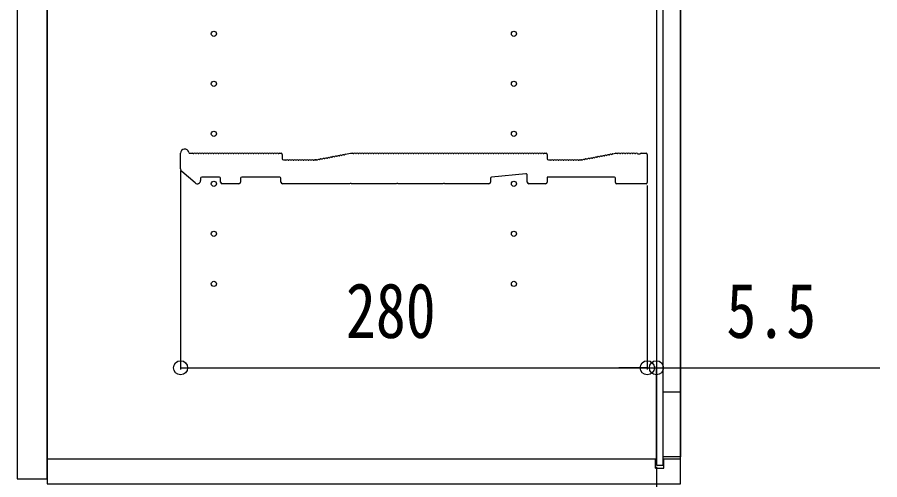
# Model space of a CAD drawing. Units: millimetres, scale not verified. Extents: x -4205 to 4205, y -2970 to 2970.
# Drawn here: x -1047 to -529, y -2142 to -1865 of the extents above; entities that cross this region are included whole.
import ezdxf
from ezdxf.enums import TextEntityAlignment as Align

# ---------------------------------------------------------------- set-up
doc = ezdxf.new("R2010")
doc.units = ezdxf.units.MM
doc.header["$LTSCALE"] = 20
for name, color, linetype in [('0-2_YKK_11', 7, 'Continuous'), ('0-3_YKK_12', 2, 'Continuous'), ('0-5_YKK_D', 6, 'Continuous')]:
    doc.layers.add(name, color=color, linetype=linetype)
doc.styles.add('ＭＳ ゴシック', font='')
doc.styles.get('ＭＳ ゴシック').set_extended_font_data('MS Gothic')

msp = doc.modelspace()

# ---------------------------------------------------------------- linework, layer by layer
at = {"layer": '0-2_YKK_11'}
for p, q in [((-948.98, -1956.09), (-948.98, -1946.7)), ((-943.36, -1946.7), (-941.98, -1946.7)), ((-941.42, -1946.9), (-941.04, -1946.9)), ((-939.92, -1946.9), (-939.54, -1946.9)), ((-938.42, -1946.9), (-938.04, -1946.9)), ((-936.92, -1946.9), (-936.54, -1946.9)), ((-935.42, -1946.9), (-935.04, -1946.9)), ((-933.92, -1946.9), (-933.54, -1946.9)), ((-932.42, -1946.9), (-932.04, -1946.9)), ((-930.92, -1946.9), (-930.54, -1946.9)), ((-929.42, -1946.9), (-929.04, -1946.9)), ((-927.92, -1946.9), (-927.54, -1946.9)), ((-926.42, -1946.9), (-926.04, -1946.9)), ((-924.92, -1946.9), (-924.54, -1946.9)), ((-923.42, -1946.9), (-923.04, -1946.9)), ((-921.92, -1946.9), (-921.54, -1946.9)), ((-920.42, -1946.9), (-920.04, -1946.9)), ((-918.92, -1946.9), (-918.54, -1946.9)), ((-917.42, -1946.9), (-917.04, -1946.9)), ((-915.92, -1946.9), (-915.54, -1946.9)), ((-914.42, -1946.9), (-914.04, -1946.9)), ((-912.92, -1946.9), (-912.54, -1946.9)), ((-911.42, -1946.9), (-911.04, -1946.9)), ((-909.92, -1946.9), (-909.54, -1946.9)), ((-908.42, -1946.9), (-908.04, -1946.9)), ((-906.92, -1946.9), (-906.54, -1946.9)), ((-905.42, -1946.9), (-905.04, -1946.9)), ((-903.92, -1946.9), (-903.54, -1946.9)), ((-902.42, -1946.9), (-902.04, -1946.9)), ((-900.92, -1946.9), (-900.54, -1946.9)), ((-899.42, -1946.9), (-899.04, -1946.9)), ((-897.92, -1946.9), (-897.54, -1946.9)), ((-896.42, -1946.9), (-896.04, -1946.9)), ((-894.92, -1946.9), (-894.54, -1946.9)), ((-893.42, -1946.9), (-893.04, -1946.9)), ((-891.92, -1946.9), (-891.54, -1946.9)), ((-890.42, -1946.9), (-890.04, -1946.9)), ((-889.48, -1946.7), (-888.68, -1946.7)), ((-887.98, -1947.4), (-887.98, -1950)), ((-887.28, -1950.7), (-886.48, -1950.7)), ((-885.92, -1950.9), (-885.54, -1950.9)), ((-884.42, -1950.9), (-884.04, -1950.9)), ((-882.92, -1950.9), (-882.54, -1950.9)), ((-881.42, -1950.9), (-881.04, -1950.9)), ((-879.92, -1950.9), (-879.54, -1950.9)), ((-878.42, -1950.9), (-878.04, -1950.9)), ((-876.92, -1950.9), (-876.54, -1950.9)), ((-875.42, -1950.9), (-875.04, -1950.9)), ((-873.92, -1950.9), (-873.54, -1950.9)), ((-872.42, -1950.9), (-872.04, -1950.9)), ((-870.92, -1950.9), (-870.54, -1950.9)), ((-869.42, -1950.9), (-869.04, -1950.9)), ((-868.48, -1950.7), (-868.05, -1950.7)), ((-868.05, -1950.7), (-868.48, -1950.7)), ((-867.19, -1950.75), (-866.81, -1950.68)), ((-865.71, -1950.47), (-865.34, -1950.4)), ((-864.24, -1950.19), (-863.87, -1950.12)), ((-862.77, -1949.91), (-862.39, -1949.84)), ((-861.29, -1949.63), (-860.92, -1949.56)), ((-859.82, -1949.35), (-859.44, -1949.28)), ((-858.35, -1949.07), (-857.97, -1949)), ((-856.87, -1948.79), (-856.5, -1948.72)), ((-855.4, -1948.51), (-855.02, -1948.44)), ((-853.93, -1948.23), (-853.55, -1948.16)), ((-852.45, -1947.95), (-852.08, -1947.88)), ((-850.98, -1947.67), (-850.6, -1947.59)), ((-845.42, -1946.9), (-845.04, -1946.9)), ((-843.92, -1946.9), (-843.54, -1946.9)), ((-842.42, -1946.9), (-842.04, -1946.9)), ((-840.92, -1946.9), (-840.54, -1946.9)), ((-839.42, -1946.9), (-839.04, -1946.9)), ((-837.92, -1946.9), (-837.54, -1946.9)), ((-836.42, -1946.9), (-836.04, -1946.9)), ((-834.92, -1946.9), (-834.54, -1946.9)), ((-833.42, -1946.9), (-833.04, -1946.9)), ((-831.92, -1946.9), (-831.54, -1946.9)), ((-830.42, -1946.9), (-830.04, -1946.9)), ((-828.92, -1946.9), (-828.54, -1946.9)), ((-827.42, -1946.9), (-827.04, -1946.9)), ((-825.92, -1946.9), (-825.54, -1946.9)), ((-824.42, -1946.9), (-824.04, -1946.9)), ((-822.92, -1946.9), (-822.54, -1946.9)), ((-821.42, -1946.9), (-821.04, -1946.9)), ((-819.92, -1946.9), (-819.54, -1946.9)), ((-818.42, -1946.9), (-818.04, -1946.9)), ((-816.92, -1946.9), (-816.54, -1946.9)), ((-815.42, -1946.9), (-815.04, -1946.9)), ((-813.92, -1946.9), (-813.54, -1946.9)), ((-812.42, -1946.9), (-812.04, -1946.9)), ((-810.92, -1946.9), (-810.54, -1946.9)), ((-809.42, -1946.9), (-809.04, -1946.9)), ((-807.92, -1946.9), (-807.54, -1946.9)), ((-806.42, -1946.9), (-806.04, -1946.9)), ((-804.92, -1946.9), (-804.54, -1946.9)), ((-803.42, -1946.9), (-803.04, -1946.9)), ((-801.92, -1946.9), (-801.54, -1946.9)), ((-800.42, -1946.9), (-800.04, -1946.9)), ((-798.92, -1946.9), (-798.54, -1946.9)), ((-797.42, -1946.9), (-797.04, -1946.9)), ((-795.92, -1946.9), (-795.54, -1946.9)), ((-794.42, -1946.9), (-794.04, -1946.9)), ((-792.92, -1946.9), (-792.54, -1946.9)), ((-791.42, -1946.9), (-791.04, -1946.9)), ((-789.92, -1946.9), (-789.54, -1946.9)), ((-788.42, -1946.9), (-788.04, -1946.9)), ((-786.92, -1946.9), (-786.54, -1946.9)), ((-785.42, -1946.9), (-785.04, -1946.9)), ((-783.92, -1946.9), (-783.54, -1946.9)), ((-782.42, -1946.9), (-782.04, -1946.9)), ((-780.92, -1946.9), (-780.54, -1946.9)), ((-779.42, -1946.9), (-779.04, -1946.9)), ((-777.92, -1946.9), (-777.54, -1946.9)), ((-776.42, -1946.9), (-776.04, -1946.9)), ((-774.92, -1946.9), (-774.54, -1946.9)), ((-773.42, -1946.9), (-773.04, -1946.9)), ((-771.92, -1946.9), (-771.54, -1946.9)), ((-770.42, -1946.9), (-770.04, -1946.9)), ((-768.92, -1946.9), (-768.54, -1946.9)), ((-767.42, -1946.9), (-767.04, -1946.9)), ((-765.92, -1946.9), (-765.54, -1946.9)), ((-764.42, -1946.9), (-764.04, -1946.9)), ((-762.92, -1946.9), (-762.54, -1946.9)), ((-761.42, -1946.9), (-761.04, -1946.9)), ((-759.92, -1946.9), (-759.54, -1946.9)), ((-758.42, -1946.9), (-758.04, -1946.9)), ((-756.92, -1946.9), (-756.54, -1946.9)), ((-755.42, -1946.9), (-755.04, -1946.9)), ((-753.92, -1946.9), (-753.54, -1946.9)), ((-752.42, -1946.9), (-752.04, -1946.9)), ((-750.92, -1946.9), (-750.54, -1946.9)), ((-749.42, -1946.9), (-749.04, -1946.9)), ((-747.92, -1946.9), (-747.54, -1946.9)), ((-746.42, -1946.9), (-746.04, -1946.9)), ((-744.92, -1946.9), (-744.54, -1946.9)), ((-743.42, -1946.9), (-743.04, -1946.9)), ((-741.92, -1946.9), (-741.54, -1946.9)), ((-740.42, -1946.9), (-740.04, -1946.9)), ((-738.92, -1946.9), (-738.54, -1946.9)), ((-737.42, -1946.9), (-737.04, -1946.9)), ((-735.92, -1946.9), (-735.54, -1946.9)), ((-734.42, -1946.9), (-734.04, -1946.9)), ((-732.92, -1946.9), (-732.54, -1946.9)), ((-731.42, -1946.9), (-731.04, -1946.9)), ((-730.48, -1946.7), (-729.68, -1946.7)), ((-728.98, -1947.4), (-728.98, -1950)), ((-728.28, -1950.7), (-727.48, -1950.7)), ((-726.92, -1950.9), (-726.54, -1950.9)), ((-725.42, -1950.9), (-725.04, -1950.9)), ((-723.92, -1950.9), (-723.54, -1950.9)), ((-722.42, -1950.9), (-722.04, -1950.9)), ((-720.92, -1950.9), (-720.54, -1950.9)), ((-719.42, -1950.9), (-719.04, -1950.9)), ((-717.92, -1950.9), (-717.54, -1950.9)), ((-716.42, -1950.9), (-716.04, -1950.9)), ((-714.92, -1950.9), (-714.54, -1950.9)), ((-713.42, -1950.9), (-713.04, -1950.9)), ((-711.92, -1950.9), (-711.54, -1950.9)), ((-710.42, -1950.9), (-710.04, -1950.9)), ((-709.48, -1950.7), (-709.05, -1950.7)), ((-708.92, -1950.69), (-708.77, -1950.66)), ((-708.19, -1950.75), (-707.81, -1950.68)), ((-706.71, -1950.47), (-706.34, -1950.4)), ((-705.24, -1950.19), (-704.87, -1950.12)), ((-703.77, -1949.91), (-703.39, -1949.84)), ((-702.29, -1949.63), (-701.92, -1949.56)), ((-700.82, -1949.35), (-700.44, -1949.28)), ((-699.35, -1949.07), (-698.97, -1949)), ((-697.87, -1948.79), (-697.5, -1948.72)), ((-696.4, -1948.51), (-696.02, -1948.44)), ((-694.93, -1948.23), (-694.55, -1948.16)), ((-693.45, -1947.95), (-693.08, -1947.88)), ((-691.98, -1947.67), (-691.6, -1947.59)), ((-690.5, -1947.39), (-690.13, -1947.31)), ((-689.62, -1947.01), (-688.05, -1946.71)), ((-687.91, -1946.7), (-687.48, -1946.7)), ((-686.92, -1946.9), (-686.54, -1946.9)), ((-685.42, -1946.9), (-685.04, -1946.9)), ((-683.92, -1946.9), (-683.54, -1946.9)), ((-682.42, -1946.9), (-682.04, -1946.9)), ((-680.92, -1946.9), (-680.54, -1946.9)), ((-679.42, -1946.9), (-679.04, -1946.9)), ((-677.92, -1946.9), (-677.54, -1946.9)), ((-676.42, -1946.9), (-676.04, -1946.9)), ((-672.48, -1946.7), (-669.68, -1946.7)), ((-668.98, -1947.4), (-668.98, -1964.3)), ((-940.29, -1964.51), (-948.29, -1957.6)), ((-925.68, -1961), (-936.28, -1961)), ((-889.48, -1961), (-912.28, -1961)), ((-741.74, -1959.07), (-762.34, -1960.94)), ((-740.98, -1964), (-740.98, -1959.77)), ((-936.98, -1961.7), (-936.98, -1963)), ((-924.98, -1964), (-924.98, -1961.7)), ((-913.98, -1965), (-923.98, -1965)), ((-912.98, -1961.7), (-912.98, -1964)), ((-888.78, -1964), (-888.78, -1961.7)), ((-762.98, -1961.64), (-762.98, -1964)), ((-729.98, -1965), (-739.98, -1965)), ((-687.98, -1964.3), (-687.98, -1961.7)), ((-669.68, -1965), (-687.28, -1965))]:
    msp.add_line(p, q, dxfattribs=at)
for points in [[(-867.77, -1950.66), (-867.92, -1950.69), (-867.77, -1950.66)], [(-850.09, -1947.29), (-846.98, -1946.7), (-845.98, -1946.7)], [(-674.92, -1946.9), (-674.73, -1946.97), (-673.23, -1946.97), (-673.04, -1946.9)], [(-688.68, -1961), (-728.98, -1961), (-728.98, -1964)], [(-763.98, -1965), (-790.41, -1965), (-790.65, -1964.87), (-791.31, -1964.87), (-791.55, -1965), (-818.41, -1965), (-818.65, -1964.87), (-819.31, -1964.87), (-819.55, -1965), (-846.41, -1965), (-846.65, -1964.87), (-847.31, -1964.87), (-847.55, -1965), (-887.78, -1965)]]:
    msp.add_lwpolyline(points, dxfattribs=at)
for centre, radius, start, end in [((-946.48, -1946.7), 2.5, 12.6356, 180), ((-943.36, -1946), 0.7, 192.6356, 270), ((-941.98, -1947.58), 0.88, 50.536, 90), ((-940.48, -1947.58), 0.88, 50.536, 129.464), ((-938.98, -1947.58), 0.88, 50.536, 129.464), ((-937.48, -1947.58), 0.88, 50.536, 129.464), ((-935.98, -1947.58), 0.88, 50.536, 129.464), ((-934.48, -1947.58), 0.88, 50.536, 129.464), ((-932.98, -1947.58), 0.88, 50.536, 129.464), ((-931.48, -1947.58), 0.88, 50.536, 129.464), ((-929.98, -1947.58), 0.88, 50.536, 129.464), ((-928.48, -1947.58), 0.88, 50.536, 129.464), ((-926.98, -1947.58), 0.88, 50.536, 129.464), ((-925.48, -1947.58), 0.88, 50.536, 129.464), ((-923.98, -1947.58), 0.88, 50.536, 129.464), ((-922.48, -1947.58), 0.88, 50.536, 129.464), ((-920.98, -1947.58), 0.88, 50.536, 129.464), ((-919.48, -1947.58), 0.88, 50.536, 129.464), ((-917.98, -1947.58), 0.88, 50.536, 129.464), ((-916.48, -1947.58), 0.88, 50.536, 129.464), ((-914.98, -1947.58), 0.88, 50.536, 129.464), ((-913.48, -1947.58), 0.88, 50.536, 129.464), ((-911.98, -1947.58), 0.88, 50.536, 129.464), ((-910.48, -1947.58), 0.88, 50.536, 129.464), ((-908.98, -1947.58), 0.88, 50.536, 129.464), ((-907.48, -1947.58), 0.88, 50.536, 129.464), ((-905.98, -1947.58), 0.88, 50.536, 129.464), ((-904.48, -1947.58), 0.88, 50.536, 129.464), ((-902.98, -1947.58), 0.88, 50.536, 129.464), ((-901.48, -1947.58), 0.88, 50.536, 129.464), ((-899.98, -1947.58), 0.88, 50.536, 129.464), ((-898.48, -1947.58), 0.88, 50.536, 129.464), ((-896.98, -1947.58), 0.88, 50.536, 129.464), ((-895.48, -1947.58), 0.88, 50.536, 129.464), ((-893.98, -1947.58), 0.88, 50.536, 129.464), ((-892.48, -1947.58), 0.88, 50.536, 129.464), ((-890.98, -1947.58), 0.88, 50.536, 129.464), ((-889.48, -1947.58), 0.88, 90, 129.464), ((-888.68, -1947.4), 0.7, 0, 90), ((-887.28, -1950), 0.7, 180, 270), ((-886.48, -1951.58), 0.88, 50.536, 90), ((-884.98, -1951.58), 0.88, 50.536, 129.464), ((-883.48, -1951.58), 0.88, 50.536, 129.464), ((-881.98, -1951.58), 0.88, 50.536, 129.464), ((-880.48, -1951.58), 0.88, 50.536, 129.464), ((-878.98, -1951.58), 0.88, 50.536, 129.464), ((-877.48, -1951.58), 0.88, 50.536, 129.464), ((-875.98, -1951.58), 0.88, 50.536, 129.464), ((-874.48, -1951.58), 0.88, 50.536, 129.464), ((-872.98, -1951.58), 0.88, 50.536, 129.464), ((-871.48, -1951.58), 0.88, 50.536, 129.464), ((-869.98, -1951.58), 0.88, 50.536, 129.464), ((-868.48, -1951.58), 0.88, 90, 129.464), ((-868.05, -1950), 0.7, 270, 280.7843), ((-868.05, -1950), 0.7, 270, 280.7843), ((-867.61, -1951.53), 0.88, 61.3203, 100.7843), ((-866.14, -1951.24), 0.88, 61.3203, 140.2483), ((-864.66, -1950.96), 0.88, 61.3203, 140.2483), ((-863.19, -1950.68), 0.88, 61.3203, 140.2483), ((-861.71, -1950.4), 0.88, 61.3203, 140.2483), ((-860.24, -1950.12), 0.88, 61.3203, 140.2483), ((-858.77, -1949.84), 0.88, 61.3203, 140.2483), ((-857.29, -1949.56), 0.88, 61.3203, 140.2483), ((-855.82, -1949.28), 0.88, 61.3203, 140.2483), ((-854.35, -1949), 0.88, 61.3203, 140.2483), ((-852.87, -1948.72), 0.88, 61.3203, 140.2483), ((-851.4, -1948.44), 0.88, 61.3203, 140.2483), ((-849.93, -1948.16), 0.88, 100.7843, 140.2483), ((-845.98, -1947.58), 0.88, 50.536, 90), ((-844.48, -1947.58), 0.88, 50.536, 129.464), ((-842.98, -1947.58), 0.88, 50.536, 129.464), ((-841.48, -1947.58), 0.88, 50.536, 129.464), ((-839.98, -1947.58), 0.88, 50.536, 129.464), ((-838.48, -1947.58), 0.88, 50.536, 129.464), ((-836.98, -1947.58), 0.88, 50.536, 129.464), ((-835.48, -1947.58), 0.88, 50.536, 129.464), ((-833.98, -1947.58), 0.88, 50.536, 129.464), ((-832.48, -1947.58), 0.88, 50.536, 129.464), ((-830.98, -1947.58), 0.88, 50.536, 129.464), ((-829.48, -1947.58), 0.88, 50.536, 129.464), ((-827.98, -1947.58), 0.88, 50.536, 129.464), ((-826.48, -1947.58), 0.88, 50.536, 129.464), ((-824.98, -1947.58), 0.88, 50.536, 129.464), ((-823.48, -1947.58), 0.88, 50.536, 129.464), ((-821.98, -1947.58), 0.88, 50.536, 129.464), ((-820.48, -1947.58), 0.88, 50.536, 129.464), ((-818.98, -1947.58), 0.88, 50.536, 129.464), ((-817.48, -1947.58), 0.88, 50.536, 129.464), ((-815.98, -1947.58), 0.88, 50.536, 129.464), ((-814.48, -1947.58), 0.88, 50.536, 129.464), ((-812.98, -1947.58), 0.88, 50.536, 129.464), ((-811.48, -1947.58), 0.88, 50.536, 129.464), ((-809.98, -1947.58), 0.88, 50.536, 129.464), ((-808.48, -1947.58), 0.88, 50.536, 129.464), ((-806.98, -1947.58), 0.88, 50.536, 129.464), ((-805.48, -1947.58), 0.88, 50.536, 129.464), ((-803.98, -1947.58), 0.88, 50.536, 129.464), ((-802.48, -1947.58), 0.88, 50.536, 129.464), ((-800.98, -1947.58), 0.88, 50.536, 129.464), ((-799.48, -1947.58), 0.88, 50.536, 129.464), ((-797.98, -1947.58), 0.88, 50.536, 129.464), ((-796.48, -1947.58), 0.88, 50.536, 129.464), ((-794.98, -1947.58), 0.88, 50.536, 129.464), ((-793.48, -1947.58), 0.88, 50.536, 129.464), ((-791.98, -1947.58), 0.88, 50.536, 129.464), ((-790.48, -1947.58), 0.88, 50.536, 129.464), ((-788.98, -1947.58), 0.88, 50.536, 129.464), ((-787.48, -1947.58), 0.88, 50.536, 129.464), ((-785.98, -1947.58), 0.88, 50.536, 129.464), ((-784.48, -1947.58), 0.88, 50.536, 129.464), ((-782.98, -1947.58), 0.88, 50.536, 129.464), ((-781.48, -1947.58), 0.88, 50.536, 129.464), ((-779.98, -1947.58), 0.88, 50.536, 129.464), ((-778.48, -1947.58), 0.88, 50.536, 129.464), ((-776.98, -1947.58), 0.88, 50.536, 129.464), ((-775.48, -1947.58), 0.88, 50.536, 129.464), ((-773.98, -1947.58), 0.88, 50.536, 129.464), ((-772.48, -1947.58), 0.88, 50.536, 129.464), ((-770.98, -1947.58), 0.88, 50.536, 129.464), ((-769.48, -1947.58), 0.88, 50.536, 129.464), ((-767.98, -1947.58), 0.88, 50.536, 129.464), ((-766.48, -1947.58), 0.88, 50.536, 129.464), ((-764.98, -1947.58), 0.88, 50.536, 129.464), ((-763.48, -1947.58), 0.88, 50.536, 129.464), ((-761.98, -1947.58), 0.88, 50.536, 129.464), ((-760.48, -1947.58), 0.88, 50.536, 129.464), ((-758.98, -1947.58), 0.88, 50.536, 129.464), ((-757.48, -1947.58), 0.88, 50.536, 129.464), ((-755.98, -1947.58), 0.88, 50.536, 129.464), ((-754.48, -1947.58), 0.88, 50.536, 129.464), ((-752.98, -1947.58), 0.88, 50.536, 129.464), ((-751.48, -1947.58), 0.88, 50.536, 129.464), ((-749.98, -1947.58), 0.88, 50.536, 129.464), ((-748.48, -1947.58), 0.88, 50.536, 129.464), ((-746.98, -1947.58), 0.88, 50.536, 129.464), ((-745.48, -1947.58), 0.88, 50.536, 129.464), ((-743.98, -1947.58), 0.88, 50.536, 129.464), ((-742.48, -1947.58), 0.88, 50.536, 129.464), ((-740.98, -1947.58), 0.88, 50.536, 129.464), ((-739.48, -1947.58), 0.88, 50.536, 129.464), ((-737.98, -1947.58), 0.88, 50.536, 129.464), ((-736.48, -1947.58), 0.88, 50.536, 129.464), ((-734.98, -1947.58), 0.88, 50.536, 129.464), ((-733.48, -1947.58), 0.88, 50.536, 129.464), ((-731.98, -1947.58), 0.88, 50.536, 129.464), ((-730.48, -1947.58), 0.88, 90, 129.464), ((-729.68, -1947.4), 0.7, 0, 90), ((-728.28, -1950), 0.7, 180, 270), ((-727.48, -1951.58), 0.88, 50.536, 90), ((-725.98, -1951.58), 0.88, 50.536, 129.464), ((-724.48, -1951.58), 0.88, 50.536, 129.464), ((-722.98, -1951.58), 0.88, 50.536, 129.464), ((-721.48, -1951.58), 0.88, 50.536, 129.464), ((-719.98, -1951.58), 0.88, 50.536, 129.464), ((-718.48, -1951.58), 0.88, 50.536, 129.464), ((-716.98, -1951.58), 0.88, 50.536, 129.464), ((-715.48, -1951.58), 0.88, 50.536, 129.464), ((-713.98, -1951.58), 0.88, 50.536, 129.464), ((-712.48, -1951.58), 0.88, 50.536, 129.464), ((-710.98, -1951.58), 0.88, 50.536, 129.464), ((-709.48, -1951.58), 0.88, 90, 129.464), ((-709.05, -1950), 0.7, 270, 280.7843), ((-708.61, -1951.53), 0.88, 61.3203, 100.7843), ((-707.14, -1951.24), 0.88, 61.3203, 140.2483), ((-705.66, -1950.96), 0.88, 61.3203, 140.2483), ((-704.19, -1950.68), 0.88, 61.3203, 140.2483), ((-702.71, -1950.4), 0.88, 61.3203, 140.2483), ((-701.24, -1950.12), 0.88, 61.3203, 140.2483), ((-699.77, -1949.84), 0.88, 61.3203, 140.2483), ((-698.29, -1949.56), 0.88, 61.3203, 140.2483), ((-696.82, -1949.28), 0.88, 61.3203, 140.2483), ((-695.35, -1949), 0.88, 61.3203, 140.2483), ((-693.87, -1948.72), 0.88, 61.3203, 140.2483), ((-692.4, -1948.44), 0.88, 61.3203, 140.2483), ((-690.93, -1948.16), 0.88, 61.3203, 140.2483), ((-689.45, -1947.88), 0.88, 100.7843, 140.2483), ((-687.91, -1947.4), 0.7, 90, 100.7843), ((-687.48, -1947.58), 0.88, 50.536, 90), ((-685.98, -1947.58), 0.88, 50.536, 129.464), ((-684.48, -1947.58), 0.88, 50.536, 129.464), ((-682.98, -1947.58), 0.88, 50.536, 129.464), ((-681.48, -1947.58), 0.88, 50.536, 129.464), ((-679.98, -1947.58), 0.88, 50.536, 129.464), ((-678.48, -1947.58), 0.88, 50.536, 129.464), ((-676.98, -1947.58), 0.88, 50.536, 129.464), ((-675.48, -1947.58), 0.88, 50.4605, 129.464), ((-672.48, -1947.58), 0.88, 90, 129.5394), ((-669.68, -1947.4), 0.7, 0, 90), ((-946.98, -1956.09), 2, 180, 229.1613), ((-936.28, -1961.7), 0.7, 90, 180), ((-925.68, -1961.7), 0.7, 0, 90), ((-912.28, -1961.7), 0.7, 90, 180), ((-889.48, -1961.7), 0.7, 0, 90), ((-762.28, -1961.64), 0.7, 95.1944, 180), ((-741.68, -1959.77), 0.7, 0, 95.1944), ((-688.68, -1961.7), 0.7, 0, 90), ((-938.98, -1963), 2, 229.1613, 0), ((-923.98, -1964), 1, 180, 270), ((-913.98, -1964), 1, 270, 0), ((-887.78, -1964), 1, 180, 270), ((-763.98, -1964), 1, 270, 0), ((-739.98, -1964), 1, 180, 270), ((-729.98, -1964), 1, 270, 0), ((-687.28, -1964.3), 0.7, 180, 270), ((-669.68, -1964.3), 0.7, 270, 0)]:
    msp.add_arc(centre, radius, start, end, dxfattribs=at)
at = {"layer": '0-3_YKK_12'}
for p, q in [((-648.98, -1420.25), (-648.98, -2089.75)), ((-1028.98, -2130), (-663.98, -2130)), ((-663.98, -2135.5), (-663.98, -2130)), ((-658.98, -2130), (-648.98, -2130)), ((-658.98, -2135.5), (-658.98, -2130)), ((-663.98, -2135.5), (-658.98, -2135.5))]:
    msp.add_line(p, q, dxfattribs=at)
for points in [[(-1028.98, -2145), (-648.98, -2145), (-648.98, -1365), (-1028.98, -1365)], [(-1046.98, -2142), (-1028.98, -2142), (-1028.98, -1368), (-1046.98, -1368)], [(-663.48, -2133.75), (-659.48, -2133.75), (-659.48, -1376.25), (-663.48, -1376.25)], [(-659.48, -2089.75), (-648.98, -2089.75), (-648.98, -2128.75), (-659.48, -2128.75)]]:
    msp.add_lwpolyline(points, close=True, dxfattribs=at)
for centre in [(-928.98, -1875), (-748.98, -1875), (-928.98, -1905), (-748.98, -1905), (-928.98, -1935), (-748.98, -1935), (-928.98, -1965), (-748.98, -1965), (-928.98, -1995), (-748.98, -1995), (-928.98, -2025), (-748.98, -2025)]:
    msp.add_circle(centre, 1.55, dxfattribs=at)
at = {"layer": '0-5_YKK_D'}
for p, q in [((-948.98, -1957), (-948.98, -2076.35)), ((-668.98, -1966), (-668.98, -2076.35)), ((-668.98, -1966), (-668.98, -2076.35)), ((-663.48, -2132.75), (-663.48, -2074.35)), ((-948.98, -2075.35), (-668.98, -2075.35)), ((-668.98, -2075.35), (-685.98, -2075.35)), ((-668.98, -2075.35), (-663.48, -2075.35)), ((-663.48, -2075.35), (-529.48, -2075.35)), ((-663.48, -2134.75), (-663.48, -2236)), ((-663.48, -2134.75), (-663.48, -2236))]:
    msp.add_line(p, q, dxfattribs=at)
for centre in [(-948.98, -2075.35), (-668.98, -2075.35), (-668.98, -2075.35), (-663.48, -2075.35)]:
    msp.add_circle(centre, 4.25, dxfattribs=at)

# ---------------------------------------------------------------- texts
at = {"layer": '0-5_YKK_D', "style": 'ＭＳ ゴシック', "width": 0.8}
for s, p in [('280', (-849.78, -2067.35)), ('5.5', (-621.48, -2067.35))]:
    msp.add_text(s, height=32.99, dxfattribs=at).set_placement(p, align=Align.BOTTOM_LEFT)

doc.saveas('drawing.dxf')
